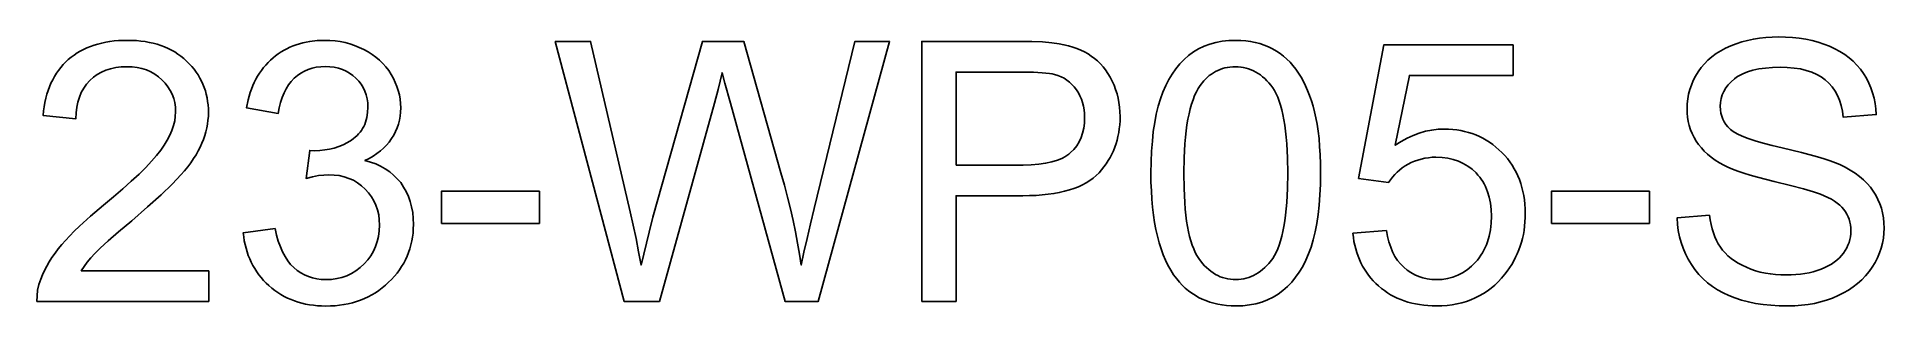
# Model space of a CAD drawing. Header units: millimetres. Extents: x -7.6 to 7.6, y -1.1 to 1.1.
import ezdxf

# ---------------------------------------------------------------- set-up
doc = ezdxf.new("R2010")
doc.units = ezdxf.units.MM
doc.layers.add('LASER_MARK', color=7, linetype='Continuous')

msp = doc.modelspace()

# ---------------------------------------------------------------- linework, layer by layer
at = {"layer": 'LASER_MARK'}
for points in [[(-6.147, -0.811), (-7.19, -0.811), (-7.167, -0.776), (-7.141, -0.741), (-7.112, -0.705), (-7.08, -0.67), (-7.036, -0.627), (-6.971, -0.568), (-6.885, -0.493), (-6.778, -0.402), (-6.648, -0.29), (-6.537, -0.19), (-6.446, -0.103), (-6.409, -0.064), (-6.376, -0.028), (-6.347, 0.006), (-6.32, 0.039), (-6.295, 0.072), (-6.272, 0.105), (-6.251, 0.137), (-6.233, 0.169), (-6.217, 0.2), (-6.203, 0.231), (-6.19, 0.262), (-6.18, 0.293), (-6.171, 0.324), (-6.163, 0.356), (-6.158, 0.387), (-6.154, 0.419), (-6.151, 0.45), (-6.15, 0.482), (-6.151, 0.513), (-6.153, 0.544), (-6.157, 0.573), (-6.161, 0.603), (-6.168, 0.631), (-6.175, 0.659), (-6.184, 0.686), (-6.195, 0.713), (-6.207, 0.739), (-6.22, 0.764), (-6.235, 0.789), (-6.251, 0.813), (-6.268, 0.836), (-6.287, 0.859), (-6.307, 0.881), (-6.329, 0.903), (-6.351, 0.923), (-6.375, 0.943), (-6.4, 0.96), (-6.426, 0.977), (-6.453, 0.992), (-6.48, 1.006), (-6.509, 1.019), (-6.539, 1.03), (-6.57, 1.04), (-6.602, 1.049), (-6.634, 1.056), (-6.668, 1.062), (-6.703, 1.066), (-6.739, 1.07), (-6.775, 1.072), (-6.813, 1.072), (-6.85, 1.072), (-6.887, 1.07), (-6.922, 1.067), (-6.957, 1.063), (-6.99, 1.057), (-7.023, 1.05), (-7.055, 1.042), (-7.085, 1.033), (-7.115, 1.023), (-7.144, 1.011), (-7.172, 0.998), (-7.198, 0.984), (-7.224, 0.969), (-7.249, 0.952), (-7.273, 0.934), (-7.296, 0.915), (-7.318, 0.895), (-7.339, 0.874), (-7.358, 0.851), (-7.376, 0.827), (-7.394, 0.803), (-7.409, 0.777), (-7.424, 0.75), (-7.438, 0.722), (-7.45, 0.693), (-7.461, 0.663), (-7.471, 0.631), (-7.48, 0.599), (-7.488, 0.565), (-7.494, 0.53), (-7.499, 0.495), (-7.503, 0.458), (-7.235, 0.43), (-7.233, 0.479), (-7.227, 0.525), (-7.218, 0.568), (-7.206, 0.608), (-7.19, 0.646), (-7.17, 0.681), (-7.147, 0.714), (-7.121, 0.743), (-7.091, 0.77), (-7.059, 0.793), (-7.025, 0.812), (-6.989, 0.828), (-6.95, 0.84), (-6.908, 0.849), (-6.865, 0.855), (-6.819, 0.856), (-6.775, 0.855), (-6.734, 0.85), (-6.695, 0.841), (-6.657, 0.83), (-6.622, 0.815), (-6.589, 0.796), (-6.558, 0.775), (-6.53, 0.75), (-6.504, 0.722), (-6.481, 0.693), (-6.462, 0.663), (-6.446, 0.631), (-6.434, 0.598), (-6.426, 0.563), (-6.42, 0.526), (-6.419, 0.488), (-6.421, 0.451), (-6.426, 0.413), (-6.436, 0.375), (-6.449, 0.336), (-6.466, 0.296), (-6.487, 0.256), (-6.512, 0.215), (-6.54, 0.174), (-6.574, 0.131), (-6.615, 0.084), (-6.663, 0.033), (-6.718, -0.022), (-6.781, -0.08), (-6.85, -0.142), (-6.926, -0.207), (-7.009, -0.276), (-7.114, -0.365), (-7.206, -0.448), (-7.247, -0.488), (-7.285, -0.526), (-7.319, -0.563), (-7.35, -0.598), (-7.379, -0.633), (-7.405, -0.668), (-7.43, -0.703), (-7.452, -0.739), (-7.473, -0.774), (-7.491, -0.81), (-7.508, -0.845), (-7.522, -0.881), (-7.537, -0.925), (-7.547, -0.97), (-7.552, -1.016), (-7.553, -1.062), (-6.147, -1.062)], [(-5.605, -0.466), (-5.866, -0.501), (-5.862, -0.534), (-5.857, -0.566), (-5.851, -0.597), (-5.843, -0.628), (-5.834, -0.657), (-5.824, -0.686), (-5.813, -0.714), (-5.8, -0.742), (-5.786, -0.768), (-5.771, -0.794), (-5.755, -0.819), (-5.738, -0.844), (-5.719, -0.867), (-5.699, -0.89), (-5.678, -0.912), (-5.655, -0.933), (-5.632, -0.953), (-5.607, -0.972), (-5.582, -0.99), (-5.557, -1.006), (-5.53, -1.021), (-5.503, -1.035), (-5.475, -1.047), (-5.446, -1.058), (-5.417, -1.068), (-5.387, -1.077), (-5.356, -1.084), (-5.324, -1.09), (-5.292, -1.094), (-5.259, -1.097), (-5.225, -1.099), (-5.19, -1.1), (-5.152, -1.099), (-5.114, -1.097), (-5.078, -1.093), (-5.042, -1.088), (-5.007, -1.081), (-4.973, -1.073), (-4.939, -1.063), (-4.907, -1.052), (-4.875, -1.039), (-4.844, -1.024), (-4.814, -1.008), (-4.785, -0.991), (-4.757, -0.972), (-4.729, -0.952), (-4.703, -0.93), (-4.677, -0.906), (-4.652, -0.882), (-4.629, -0.857), (-4.608, -0.831), (-4.588, -0.804), (-4.57, -0.777), (-4.553, -0.749), (-4.538, -0.721), (-4.525, -0.692), (-4.513, -0.662), (-4.502, -0.631), (-4.494, -0.6), (-4.487, -0.568), (-4.481, -0.536), (-4.477, -0.503), (-4.475, -0.469), (-4.474, -0.434), (-4.475, -0.384), (-4.48, -0.336), (-4.489, -0.29), (-4.5, -0.246), (-4.515, -0.204), (-4.533, -0.164), (-4.554, -0.127), (-4.578, -0.091), (-4.606, -0.059), (-4.636, -0.029), (-4.668, -0.002), (-4.704, 0.022), (-4.742, 0.043), (-4.782, 0.062), (-4.825, 0.077), (-4.871, 0.089), (-4.836, 0.107), (-4.803, 0.125), (-4.772, 0.146), (-4.744, 0.168), (-4.718, 0.191), (-4.694, 0.215), (-4.672, 0.241), (-4.652, 0.269), (-4.635, 0.298), (-4.62, 0.327), (-4.607, 0.357), (-4.597, 0.388), (-4.589, 0.42), (-4.583, 0.453), (-4.579, 0.486), (-4.578, 0.52), (-4.579, 0.556), (-4.583, 0.591), (-4.589, 0.626), (-4.598, 0.661), (-4.609, 0.695), (-4.622, 0.728), (-4.638, 0.761), (-4.656, 0.794), (-4.676, 0.825), (-4.699, 0.855), (-4.724, 0.883), (-4.751, 0.909), (-4.78, 0.934), (-4.811, 0.957), (-4.844, 0.978), (-4.88, 0.998), (-4.917, 1.015), (-4.955, 1.03), (-4.994, 1.043), (-5.033, 1.054), (-5.074, 1.062), (-5.115, 1.068), (-5.157, 1.071), (-5.2, 1.072), (-5.262, 1.07), (-5.321, 1.063), (-5.35, 1.058), (-5.378, 1.052), (-5.405, 1.045), (-5.432, 1.036), (-5.458, 1.027), (-5.484, 1.016), (-5.508, 1.004), (-5.532, 0.991), (-5.556, 0.977), (-5.579, 0.962), (-5.601, 0.946), (-5.622, 0.928), (-5.643, 0.91), (-5.663, 0.89), (-5.682, 0.87), (-5.7, 0.849), (-5.717, 0.826), (-5.733, 0.803), (-5.748, 0.779), (-5.762, 0.754), (-5.775, 0.728), (-5.787, 0.702), (-5.798, 0.674), (-5.808, 0.645), (-5.826, 0.585), (-5.84, 0.521), (-5.579, 0.475), (-5.571, 0.521), (-5.56, 0.565), (-5.547, 0.605), (-5.532, 0.642), (-5.514, 0.677), (-5.495, 0.708), (-5.473, 0.737), (-5.448, 0.762), (-5.422, 0.785), (-5.394, 0.804), (-5.365, 0.82), (-5.334, 0.834), (-5.302, 0.844), (-5.268, 0.852), (-5.232, 0.856), (-5.195, 0.858), (-5.157, 0.856), (-5.121, 0.852), (-5.087, 0.845), (-5.055, 0.834), (-5.025, 0.821), (-4.996, 0.805), (-4.969, 0.786), (-4.944, 0.764), (-4.921, 0.739), (-4.901, 0.713), (-4.885, 0.686), (-4.871, 0.657), (-4.86, 0.626), (-4.853, 0.594), (-4.848, 0.561), (-4.847, 0.526), (-4.849, 0.482), (-4.855, 0.441), (-4.865, 0.403), (-4.872, 0.385), (-4.88, 0.368), (-4.889, 0.352), (-4.899, 0.336), (-4.91, 0.321), (-4.922, 0.307), (-4.935, 0.293), (-4.949, 0.281), (-4.964, 0.269), (-4.98, 0.257), (-5.014, 0.237), (-5.049, 0.219), (-5.085, 0.204), (-5.122, 0.192), (-5.16, 0.183), (-5.199, 0.176), (-5.239, 0.172), (-5.28, 0.17), (-5.322, 0.173), (-5.351, -0.056), (-5.298, -0.043), (-5.25, -0.034), (-5.206, -0.029), (-5.167, -0.027), (-5.123, -0.029), (-5.08, -0.034), (-5.04, -0.043), (-5.002, -0.056), (-4.965, -0.072), (-4.931, -0.092), (-4.899, -0.116), (-4.868, -0.144), (-4.841, -0.174), (-4.817, -0.206), (-4.797, -0.24), (-4.78, -0.276), (-4.767, -0.314), (-4.758, -0.354), (-4.753, -0.396), (-4.751, -0.44), (-4.753, -0.486), (-4.759, -0.531), (-4.769, -0.573), (-4.783, -0.613), (-4.8, -0.652), (-4.822, -0.689), (-4.848, -0.723), (-4.878, -0.756), (-4.91, -0.786), (-4.945, -0.812), (-4.981, -0.834), (-5.019, -0.852), (-5.059, -0.866), (-5.1, -0.876), (-5.144, -0.882), (-5.189, -0.884), (-5.227, -0.882), (-5.263, -0.878), (-5.299, -0.87), (-5.332, -0.859), (-5.364, -0.846), (-5.395, -0.829), (-5.424, -0.809), (-5.452, -0.786), (-5.478, -0.76), (-5.502, -0.729), (-5.524, -0.695), (-5.544, -0.657), (-5.562, -0.615), (-5.579, -0.569), (-5.593, -0.52)], [(-2.75, -1.062), (-2.462, -1.062), (-2.011, 0.558), (-1.981, 0.671), (-1.949, 0.807), (-1.927, 0.721), (-1.882, 0.558), (-1.434, -1.062), (-1.163, -1.062), (-0.58, 1.064), (-0.863, 1.064), (-1.196, -0.302), (-1.227, -0.429), (-1.255, -0.549), (-1.28, -0.66), (-1.302, -0.765), (-1.316, -0.676), (-1.332, -0.586), (-1.349, -0.494), (-1.369, -0.401), (-1.391, -0.306), (-1.414, -0.209), (-1.44, -0.112), (-1.468, -0.012), (-1.772, 1.064), (-2.111, 1.064), (-2.516, -0.372), (-2.547, -0.496), (-2.612, -0.765), (-2.632, -0.657), (-2.653, -0.548), (-2.676, -0.439), (-2.702, -0.33), (-3.025, 1.064), (-3.314, 1.064)], [(-0.317, -1.062), (-0.036, -1.062), (-0.036, -0.198), (0.509, -0.198), (0.564, -0.197), (0.618, -0.195), (0.668, -0.191), (0.717, -0.186), (0.764, -0.18), (0.808, -0.172), (0.85, -0.162), (0.891, -0.151), (0.928, -0.139), (0.964, -0.125), (0.998, -0.109), (1.029, -0.092), (1.058, -0.074), (1.085, -0.054), (1.11, -0.033), (1.133, -0.01), (1.154, 0.014), (1.173, 0.038), (1.191, 0.063), (1.208, 0.089), (1.224, 0.115), (1.238, 0.142), (1.251, 0.17), (1.262, 0.199), (1.272, 0.228), (1.281, 0.257), (1.288, 0.287), (1.295, 0.318), (1.299, 0.35), (1.303, 0.382), (1.305, 0.415), (1.305, 0.449), (1.304, 0.488), (1.301, 0.526), (1.296, 0.564), (1.289, 0.6), (1.28, 0.636), (1.269, 0.671), (1.256, 0.705), (1.241, 0.739), (1.224, 0.771), (1.206, 0.801), (1.187, 0.83), (1.166, 0.856), (1.144, 0.881), (1.121, 0.904), (1.096, 0.925), (1.07, 0.944), (1.043, 0.962), (1.014, 0.978), (0.984, 0.992), (0.952, 1.006), (0.918, 1.017), (0.883, 1.027), (0.846, 1.036), (0.808, 1.043), (0.746, 1.052), (0.671, 1.059), (0.584, 1.062), (0.484, 1.064), (-0.317, 1.064)], [(1.635, 0.593), (1.617, 0.533), (1.601, 0.469), (1.588, 0.4), (1.577, 0.326), (1.569, 0.248), (1.563, 0.166), (1.559, 0.078), (1.558, -0.014), (1.558, -0.087), (1.561, -0.158), (1.565, -0.227), (1.571, -0.292), (1.578, -0.356), (1.587, -0.416), (1.598, -0.474), (1.61, -0.529), (1.624, -0.582), (1.64, -0.632), (1.657, -0.68), (1.676, -0.725), (1.696, -0.767), (1.719, -0.807), (1.742, -0.844), (1.768, -0.878), (1.79, -0.905), (1.814, -0.93), (1.838, -0.953), (1.864, -0.975), (1.891, -0.994), (1.918, -1.012), (1.947, -1.029), (1.976, -1.043), (2.007, -1.056), (2.039, -1.068), (2.072, -1.077), (2.105, -1.085), (2.14, -1.091), (2.176, -1.095), (2.213, -1.098), (2.251, -1.099), (2.308, -1.097), (2.363, -1.091), (2.415, -1.081), (2.464, -1.067), (2.511, -1.05), (2.556, -1.028), (2.598, -1.003), (2.637, -0.973), (2.674, -0.94), (2.709, -0.904), (2.741, -0.864), (2.771, -0.822), (2.799, -0.776), (2.824, -0.726), (2.847, -0.674), (2.867, -0.618), (2.885, -0.558), (2.901, -0.494), (2.914, -0.425), (2.925, -0.352), (2.933, -0.274), (2.939, -0.192), (2.943, -0.105), (2.944, -0.014), (2.943, 0.063), (2.941, 0.136), (2.937, 0.205), (2.932, 0.27), (2.925, 0.331), (2.917, 0.387), (2.907, 0.44), (2.896, 0.489), (2.884, 0.534), (2.87, 0.578), (2.855, 0.621), (2.839, 0.661), (2.822, 0.7), (2.804, 0.736), (2.785, 0.772), (2.764, 0.805), (2.743, 0.836), (2.719, 0.866), (2.695, 0.894), (2.669, 0.919), (2.642, 0.943), (2.613, 0.965), (2.583, 0.985), (2.551, 1.004), (2.518, 1.02), (2.484, 1.034), (2.448, 1.046), (2.411, 1.055), (2.373, 1.063), (2.334, 1.068), (2.293, 1.071), (2.251, 1.072), (2.194, 1.07), (2.14, 1.065), (2.088, 1.055), (2.039, 1.041), (1.992, 1.024), (1.947, 1.002), (1.905, 0.977), (1.866, 0.948), (1.829, 0.915), (1.794, 0.879), (1.762, 0.839), (1.732, 0.797), (1.704, 0.751), (1.679, 0.702), (1.656, 0.649)], [(6.126, -0.356), (5.86, -0.379), (5.864, -0.432), (5.87, -0.483), (5.88, -0.533), (5.893, -0.581), (5.909, -0.628), (5.928, -0.674), (5.951, -0.718), (5.977, -0.761), (6.006, -0.802), (6.038, -0.841), (6.072, -0.876), (6.109, -0.909), (6.149, -0.939), (6.191, -0.967), (6.236, -0.992), (6.283, -1.014), (6.333, -1.034), (6.387, -1.051), (6.443, -1.066), (6.502, -1.078), (6.564, -1.087), (6.628, -1.093), (6.696, -1.097), (6.767, -1.099), (6.823, -1.097), (6.878, -1.093), (6.931, -1.087), (6.983, -1.078), (7.034, -1.066), (7.083, -1.052), (7.13, -1.035), (7.177, -1.015), (7.221, -0.993), (7.262, -0.969), (7.301, -0.943), (7.337, -0.915), (7.371, -0.885), (7.402, -0.853), (7.43, -0.818), (7.456, -0.782), (7.479, -0.744), (7.498, -0.705), (7.515, -0.666), (7.529, -0.627), (7.539, -0.586), (7.547, -0.546), (7.551, -0.504), (7.553, -0.462), (7.552, -0.42), (7.547, -0.379), (7.54, -0.339), (7.531, -0.301), (7.518, -0.264), (7.503, -0.228), (7.485, -0.193), (7.464, -0.16), (7.441, -0.127), (7.414, -0.097), (7.384, -0.068), (7.352, -0.04), (7.316, -0.013), (7.277, 0.012), (7.235, 0.035), (7.19, 0.057), (7.155, 0.072), (7.113, 0.088), (7.064, 0.104), (7.009, 0.12), (6.878, 0.155), (6.72, 0.193), (6.638, 0.212), (6.565, 0.231), (6.499, 0.251), (6.442, 0.27), (6.393, 0.288), (6.353, 0.307), (6.32, 0.326), (6.307, 0.335), (6.296, 0.344), (6.276, 0.364), (6.259, 0.384), (6.245, 0.406), (6.234, 0.429), (6.225, 0.453), (6.218, 0.478), (6.214, 0.505), (6.213, 0.533), (6.215, 0.565), (6.22, 0.597), (6.229, 0.627), (6.242, 0.655), (6.259, 0.683), (6.279, 0.709), (6.302, 0.734), (6.33, 0.758), (6.345, 0.77), (6.361, 0.78), (6.397, 0.799), (6.437, 0.815), (6.481, 0.829), (6.53, 0.839), (6.583, 0.846), (6.64, 0.851), (6.702, 0.852), (6.761, 0.85), (6.817, 0.846), (6.869, 0.838), (6.917, 0.826), (6.961, 0.812), (7.002, 0.794), (7.039, 0.773), (7.072, 0.749), (7.102, 0.722), (7.128, 0.691), (7.152, 0.658), (7.172, 0.621), (7.188, 0.582), (7.202, 0.539), (7.212, 0.493), (7.219, 0.444), (7.489, 0.465), (7.486, 0.511), (7.48, 0.556), (7.471, 0.6), (7.459, 0.642), (7.445, 0.683), (7.428, 0.723), (7.408, 0.762), (7.385, 0.8), (7.359, 0.836), (7.331, 0.869), (7.3, 0.901), (7.267, 0.93), (7.231, 0.957), (7.192, 0.981), (7.151, 1.004), (7.107, 1.024), (7.061, 1.042), (7.013, 1.057), (6.964, 1.07), (6.912, 1.081), (6.859, 1.089), (6.805, 1.095), (6.748, 1.099), (6.69, 1.1), (6.637, 1.099), (6.585, 1.095), (6.535, 1.09), (6.485, 1.082), (6.437, 1.072), (6.39, 1.059), (6.344, 1.044), (6.3, 1.027), (6.257, 1.008), (6.217, 0.987), (6.18, 0.964), (6.145, 0.938), (6.113, 0.911), (6.084, 0.881), (6.057, 0.849), (6.033, 0.815), (6.012, 0.78), (5.993, 0.744), (5.977, 0.707), (5.965, 0.67), (5.955, 0.632), (5.947, 0.593), (5.943, 0.554), (5.942, 0.514), (5.943, 0.478), (5.946, 0.443), (5.952, 0.408), (5.96, 0.375), (5.971, 0.342), (5.984, 0.31), (5.999, 0.279), (6.016, 0.249), (6.036, 0.22), (6.059, 0.193), (6.083, 0.166), (6.11, 0.141), (6.14, 0.117), (6.172, 0.094), (6.207, 0.072), (6.243, 0.051), (6.275, 0.036), (6.313, 0.02), (6.356, 0.004), (6.405, -0.013), (6.459, -0.03), (6.518, -0.047), (6.654, -0.081), (6.787, -0.114), (6.895, -0.142), (6.977, -0.166), (7.032, -0.185), (7.064, -0.198), (7.094, -0.212), (7.122, -0.226), (7.147, -0.242), (7.17, -0.258), (7.19, -0.275), (7.208, -0.292), (7.224, -0.31), (7.237, -0.329), (7.249, -0.349), (7.259, -0.37), (7.267, -0.391), (7.274, -0.414), (7.278, -0.437), (7.281, -0.46), (7.282, -0.485), (7.281, -0.51), (7.278, -0.533), (7.273, -0.557), (7.267, -0.58), (7.258, -0.602), (7.248, -0.624), (7.236, -0.646), (7.222, -0.667), (7.206, -0.687), (7.188, -0.707), (7.168, -0.725), (7.146, -0.742), (7.122, -0.757), (7.096, -0.772), (7.068, -0.786), (7.038, -0.798), (7.007, -0.81), (6.974, -0.819), (6.94, -0.828), (6.905, -0.834), (6.869, -0.839), (6.832, -0.843), (6.793, -0.845), (6.754, -0.846), (6.709, -0.845), (6.665, -0.842), (6.623, -0.837), (6.582, -0.83), (6.541, -0.822), (6.502, -0.811), (6.464, -0.798), (6.428, -0.783), (6.392, -0.767), (6.36, -0.749), (6.329, -0.73), (6.302, -0.71), (6.276, -0.689), (6.253, -0.666), (6.232, -0.643), (6.214, -0.618), (6.197, -0.591), (6.182, -0.563), (6.169, -0.533), (6.157, -0.501), (6.147, -0.468), (6.138, -0.432), (6.131, -0.395)], [(3.484, -0.482), (3.209, -0.505), (3.213, -0.539), (3.218, -0.571), (3.225, -0.602), (3.232, -0.633), (3.241, -0.663), (3.251, -0.692), (3.262, -0.72), (3.275, -0.747), (3.289, -0.774), (3.304, -0.799), (3.32, -0.824), (3.337, -0.848), (3.356, -0.871), (3.376, -0.894), (3.397, -0.915), (3.419, -0.936), (3.442, -0.956), (3.467, -0.974), (3.492, -0.991), (3.517, -1.007), (3.544, -1.022), (3.572, -1.035), (3.6, -1.047), (3.629, -1.058), (3.659, -1.067), (3.69, -1.076), (3.722, -1.083), (3.754, -1.088), (3.788, -1.093), (3.822, -1.096), (3.857, -1.098), (3.893, -1.099), (3.936, -1.098), (3.979, -1.095), (4.02, -1.089), (4.06, -1.082), (4.099, -1.073), (4.137, -1.062), (4.174, -1.049), (4.209, -1.034), (4.243, -1.017), (4.277, -0.998), (4.308, -0.977), (4.339, -0.953), (4.369, -0.928), (4.397, -0.901), (4.425, -0.872), (4.451, -0.84), (4.471, -0.814), (4.49, -0.787), (4.508, -0.759), (4.524, -0.73), (4.54, -0.701), (4.553, -0.672), (4.566, -0.641), (4.577, -0.611), (4.587, -0.579), (4.595, -0.547), (4.603, -0.514), (4.609, -0.481), (4.613, -0.447), (4.616, -0.412), (4.618, -0.377), (4.619, -0.342), (4.618, -0.304), (4.616, -0.267), (4.612, -0.232), (4.607, -0.197), (4.6, -0.163), (4.592, -0.13), (4.582, -0.097), (4.571, -0.066), (4.559, -0.035), (4.544, -0.006), (4.529, 0.023), (4.511, 0.051), (4.493, 0.078), (4.473, 0.105), (4.451, 0.13), (4.428, 0.154), (4.403, 0.178), (4.378, 0.2), (4.353, 0.22), (4.327, 0.239), (4.3, 0.256), (4.272, 0.272), (4.244, 0.286), (4.214, 0.299), (4.185, 0.31), (4.154, 0.32), (4.123, 0.328), (4.092, 0.335), (4.059, 0.341), (4.026, 0.344), (3.992, 0.347), (3.958, 0.347), (3.906, 0.345), (3.854, 0.339), (3.803, 0.329), (3.752, 0.314), (3.702, 0.295), (3.653, 0.272), (3.604, 0.245), (3.556, 0.214), (3.671, 0.785), (4.519, 0.785), (4.519, 1.035), (3.462, 1.035), (3.256, -0.057), (3.501, -0.089), (3.516, -0.067), (3.533, -0.046), (3.551, -0.025), (3.57, -0.006), (3.59, 0.012), (3.612, 0.029), (3.636, 0.045), (3.66, 0.059), (3.686, 0.073), (3.713, 0.085), (3.74, 0.094), (3.768, 0.102), (3.797, 0.109), (3.827, 0.113), (3.857, 0.116), (3.888, 0.117), (3.938, 0.115), (3.985, 0.109), (4.03, 0.099), (4.072, 0.084), (4.112, 0.066), (4.149, 0.044), (4.184, 0.018), (4.217, -0.012), (4.232, -0.029), (4.246, -0.046), (4.259, -0.064), (4.272, -0.083), (4.283, -0.102), (4.293, -0.122), (4.311, -0.165), (4.324, -0.21), (4.334, -0.259), (4.34, -0.31), (4.342, -0.365), (4.34, -0.422), (4.334, -0.476), (4.324, -0.528), (4.309, -0.576), (4.301, -0.6), (4.291, -0.622), (4.28, -0.644), (4.269, -0.665), (4.256, -0.685), (4.242, -0.705), (4.227, -0.724), (4.212, -0.742), (4.178, -0.775), (4.143, -0.804), (4.106, -0.828), (4.067, -0.848), (4.026, -0.864), (3.983, -0.875), (3.939, -0.882), (3.893, -0.884), (3.854, -0.882), (3.817, -0.878), (3.781, -0.87), (3.747, -0.859), (3.715, -0.845), (3.683, -0.827), (3.653, -0.807), (3.625, -0.783), (3.598, -0.756), (3.575, -0.727), (3.553, -0.694), (3.534, -0.657), (3.518, -0.618), (3.504, -0.576), (3.492, -0.531)], [(-0.036, 0.053), (-0.036, 0.813), (0.508, 0.813), (0.596, 0.812), (0.669, 0.808), (0.727, 0.802), (0.751, 0.798), (0.77, 0.794), (0.797, 0.785), (0.823, 0.775), (0.847, 0.762), (0.87, 0.747), (0.891, 0.731), (0.911, 0.712), (0.93, 0.691), (0.948, 0.669), (0.964, 0.644), (0.977, 0.619), (0.989, 0.592), (0.998, 0.564), (1.006, 0.535), (1.011, 0.504), (1.014, 0.473), (1.015, 0.44), (1.013, 0.395), (1.008, 0.353), (0.999, 0.314), (0.987, 0.277), (0.971, 0.242), (0.951, 0.21), (0.928, 0.181), (0.901, 0.154), (0.886, 0.142), (0.87, 0.131), (0.852, 0.12), (0.834, 0.11), (0.814, 0.101), (0.793, 0.093), (0.747, 0.078), (0.696, 0.067), (0.64, 0.059), (0.579, 0.055), (0.513, 0.053)], [(1.949, -0.711), (1.934, -0.688), (1.92, -0.662), (1.907, -0.633), (1.895, -0.602), (1.884, -0.568), (1.874, -0.531), (1.865, -0.492), (1.857, -0.45), (1.849, -0.405), (1.843, -0.357), (1.838, -0.307), (1.834, -0.254), (1.828, -0.139), (1.826, -0.014), (1.828, 0.112), (1.834, 0.227), (1.839, 0.281), (1.845, 0.333), (1.852, 0.381), (1.86, 0.427), (1.869, 0.471), (1.879, 0.512), (1.89, 0.55), (1.902, 0.586), (1.915, 0.62), (1.929, 0.65), (1.944, 0.679), (1.961, 0.704), (1.989, 0.74), (2.004, 0.756), (2.019, 0.771), (2.035, 0.784), (2.052, 0.797), (2.069, 0.808), (2.086, 0.818), (2.105, 0.827), (2.123, 0.835), (2.143, 0.841), (2.163, 0.847), (2.183, 0.851), (2.204, 0.854), (2.226, 0.856), (2.248, 0.856), (2.271, 0.856), (2.293, 0.854), (2.314, 0.85), (2.336, 0.846), (2.356, 0.84), (2.377, 0.832), (2.396, 0.823), (2.416, 0.813), (2.435, 0.802), (2.453, 0.789), (2.471, 0.775), (2.488, 0.759), (2.505, 0.742), (2.522, 0.724), (2.538, 0.705), (2.553, 0.684), (2.568, 0.661), (2.582, 0.635), (2.595, 0.607), (2.607, 0.575), (2.618, 0.542), (2.628, 0.505), (2.637, 0.465), (2.645, 0.423), (2.652, 0.378), (2.659, 0.33), (2.664, 0.28), (2.668, 0.227), (2.674, 0.112), (2.676, -0.014), (2.674, -0.139), (2.668, -0.253), (2.664, -0.306), (2.659, -0.356), (2.652, -0.404), (2.645, -0.449), (2.637, -0.491), (2.628, -0.53), (2.618, -0.567), (2.607, -0.601), (2.595, -0.632), (2.582, -0.661), (2.568, -0.687), (2.553, -0.71), (2.522, -0.751), (2.505, -0.769), (2.488, -0.786), (2.471, -0.802), (2.453, -0.816), (2.435, -0.829), (2.416, -0.84), (2.397, -0.851), (2.378, -0.859), (2.358, -0.867), (2.337, -0.873), (2.316, -0.878), (2.295, -0.881), (2.273, -0.883), (2.251, -0.884), (2.229, -0.883), (2.207, -0.881), (2.185, -0.878), (2.165, -0.873), (2.144, -0.867), (2.124, -0.86), (2.104, -0.851), (2.085, -0.841), (2.067, -0.829), (2.048, -0.816), (2.031, -0.802), (2.013, -0.786), (1.996, -0.77), (1.98, -0.751)], [(-4.245, -0.424), (-3.443, -0.424), (-3.443, -0.162), (-4.245, -0.162)], [(4.832, -0.424), (5.634, -0.424), (5.634, -0.162), (4.832, -0.162)]]:
    msp.add_lwpolyline(points, close=True, dxfattribs=at)

doc.saveas('drawing.dxf')
